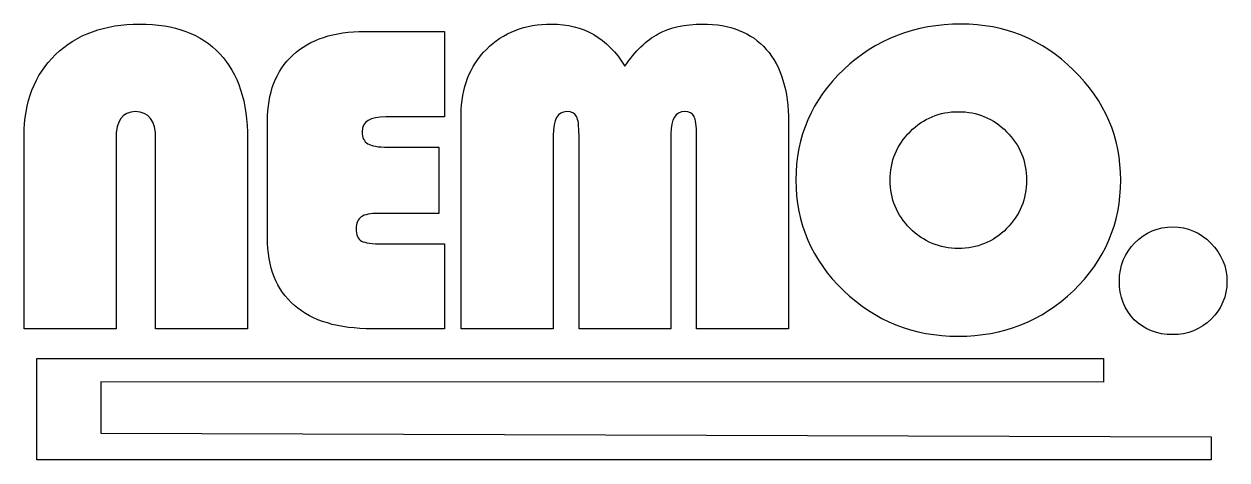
# Model space of a CAD drawing. Header units: millimetres. Extents: x 41.07 to 49.3, y 174.55 to 177.53.
import ezdxf

# ---------------------------------------------------------------- set-up
doc = ezdxf.new("R2010")
doc.units = ezdxf.units.MM
doc.layers.add('Layer_1', color=7, linetype='CONTINUOUS')

msp = doc.modelspace()

# ---------------------------------------------------------------- linework, layer by layer
at = {"layer": 'Layer_1', "color": 7}
for points in [[(47.481856, 177.53018)], [(47.463256, 176.9312)], [(48.931438, 176.14241)], [(41.157162, 175.24229), (48.45591, 175.24229), (48.45591, 175.08015), (41.594037, 175.08415), (41.594037, 174.73149), (49.193102, 174.70659), (49.193102, 174.54896), (41.157162, 174.54896)]]:
    msp.add_lwpolyline(points, close=True, dxfattribs=at)
for points in [[(43.399598, 177.47967), (43.946852, 177.47967), (43.946852, 176.8956), (43.545326, 176.8956)], [(42.734522, 176.06865), (42.734522, 176.86579)], [(44.060933, 175.44582), (44.060933, 176.91198)], [(46.301106, 176.85989), (46.301106, 175.44588), (45.671687, 175.44588), (45.671687, 176.769)], [(45.496507, 176.77946), (45.496507, 175.4459), (44.867088, 175.4459), (44.867088, 176.76902)], [(41.068598, 175.44582), (41.068598, 176.76596)], [(41.698017, 176.7451), (41.698017, 175.44582), (41.068598, 175.44582)], [(42.598737, 176.7451), (42.598737, 175.44582), (41.969318, 175.44582), (41.969318, 176.7451)], [(43.906544, 176.68848), (43.906544, 176.23553), (43.495716, 176.23553)], [(43.559281, 176.68848), (43.906544, 176.68848)], [(44.690358, 176.76903), (44.690358, 175.44591), (44.060933, 175.44582)], [(43.523622, 176.02693), (43.946852, 176.02693), (43.946852, 175.44583), (43.452308, 175.44583)]]:
    msp.add_lwpolyline(points, dxfattribs=at)
for points in [[(41.284089, 177.32173), (41.428783, 177.460797), (41.621019, 177.53033), (41.860798, 177.53033)], [(41.860798, 177.53033), (42.099543, 177.53033), (42.281961, 177.462783), (42.408051, 177.32769)], [(44.233015, 177.35749), (44.347737, 177.472717), (44.496565, 177.53033), (44.679499, 177.53033)], [(44.679499, 177.53033), (44.89654, 177.53033), (45.063455, 177.434473), (45.180244, 177.24276)], [(45.409687, 177.46328), (45.491336, 177.508013), (45.592106, 177.53038), (45.711995, 177.53038)], [(45.711995, 177.53038), (45.902164, 177.53038), (46.047891, 177.47277), (46.149177, 177.35755)], [(47.481856, 177.53018), (47.165597, 177.53018), (46.897912, 177.42687), (46.678805, 177.22026)], [(48.252352, 177.2158), (48.038411, 177.42538), (47.781579, 177.53018), (47.481856, 177.53018)], [(42.908155, 177.31875), (43.024944, 177.42603), (43.188758, 177.47967), (43.399598, 177.47967)], [(45.180244, 177.24276), (45.251557, 177.346067), (45.328038, 177.419573), (45.409687, 177.46328)], [(44.060933, 176.91198), (44.060933, 177.093767), (44.118294, 177.24227), (44.233015, 177.35749)], [(46.149177, 177.35755), (46.250463, 177.242323), (46.301106, 177.076437), (46.301106, 176.85989)], [(41.068598, 176.76596), (41.068598, 176.997407), (41.140428, 177.182663), (41.284089, 177.32173)], [(42.408051, 177.32769), (42.535175, 177.192597), (42.598737, 176.9984), (42.598737, 176.7451)], [(42.734522, 176.86579), (42.734522, 177.060483), (42.7924, 177.21147), (42.908155, 177.31875)], [(46.678805, 177.22026), (46.46073, 177.01366), (46.351693, 176.76135), (46.351693, 176.46335)], [(48.574813, 176.46335), (48.574813, 176.75539), (48.467326, 177.0062), (48.252352, 177.2158)], [(41.831342, 176.93136), (41.742459, 176.93136), (41.698017, 176.869273), (41.698017, 176.7451)], [(41.969318, 176.7451), (41.969318, 176.869273), (41.923326, 176.93136), (41.831342, 176.93136)], [(43.545326, 176.8956), (43.436805, 176.8956), (43.382545, 176.861827), (43.382545, 176.79428)], [(44.783378, 176.93145), (44.721365, 176.93145), (44.690358, 176.87731), (44.690358, 176.76903)], [(44.850038, 176.89865), (44.838671, 176.920517), (44.816451, 176.93145), (44.783378, 176.93145)], [(44.867088, 176.76902), (44.867088, 176.83362), (44.861405, 176.87683), (44.850038, 176.89865)], [(45.589527, 176.93143), (45.527514, 176.93143), (45.496507, 176.880773), (45.496507, 176.77946)], [(45.654637, 176.89863), (45.644304, 176.920497), (45.6226, 176.93143), (45.589527, 176.93143)], [(45.671687, 176.769), (45.671687, 176.834533), (45.666004, 176.877743), (45.654637, 176.89863)], [(47.133043, 176.79412), (47.223993, 176.88552), (47.334065, 176.9312), (47.463256, 176.9312)], [(47.463256, 176.9312), (47.59348, 176.9312), (47.703552, 176.8855), (47.793468, 176.79412)], [(43.382545, 176.79428), (43.382545, 176.754547), (43.395465, 176.726747), (43.421305, 176.71088)], [(46.996618, 176.46335), (46.996618, 176.59248), (47.042098, 176.70274), (47.133043, 176.79412)], [(47.793468, 176.79412), (47.884418, 176.70372), (47.929894, 176.59347), (47.929894, 176.46335)], [(43.421305, 176.71088), (43.447145, 176.695947), (43.493137, 176.68848), (43.559281, 176.68848)], [(46.351693, 176.46335), (46.351693, 176.16833), (46.460214, 175.91652), (46.677254, 175.70792)], [(47.133043, 176.13256), (47.042093, 176.22396), (46.996618, 176.33422), (46.996618, 176.46335)], [(47.929894, 176.46335), (47.929894, 176.33322), (47.884424, 176.22246), (47.793468, 176.13107)], [(48.250802, 175.70643), (48.466809, 175.91404), (48.574813, 176.16635), (48.574813, 176.46335)], [(43.376344, 176.21173), (43.353604, 176.195863), (43.342234, 176.169063), (43.342234, 176.13133)], [(43.495716, 176.23553), (43.439903, 176.23553), (43.400112, 176.227597), (43.376344, 176.21173)], [(43.342234, 176.13133), (43.342234, 176.088597), (43.354121, 176.060263), (43.377894, 176.04633)], [(47.463256, 175.99549), (47.335099, 175.99549), (47.225027, 176.04119), (47.133043, 176.13256)], [(47.793468, 176.13107), (47.703548, 176.04067), (47.59348, 175.99549), (47.463256, 175.99549)], [(48.672539, 176.03389), (48.743852, 176.106237), (48.830152, 176.14241), (48.931438, 176.14241)], [(48.931438, 176.14241), (49.032724, 176.14241), (49.11954, 176.10572), (49.191887, 176.03234)], [(42.919007, 175.60525), (42.796017, 175.712537), (42.734522, 175.867003), (42.734522, 176.06865)], [(43.377894, 176.04633), (43.401667, 176.033397), (43.450243, 176.02693), (43.523622, 176.02693)], [(48.565569, 175.77189), (48.565569, 175.875243), (48.601226, 175.962577), (48.672539, 176.03389)], [(49.191887, 176.03234), (49.265268, 175.95896), (49.301958, 175.871627), (49.301958, 175.77034)], [(46.677254, 175.70792), (46.894295, 175.49931), (47.156295, 175.39502), (47.463253, 175.39502)], [(47.463253, 175.39502), (47.772278, 175.39502), (48.034794, 175.49882), (48.250802, 175.70643)], [(48.667888, 175.50835), (48.599675, 175.57759), (48.565569, 175.665437), (48.565569, 175.77189)], [(49.301958, 175.77034), (49.301958, 175.66906), (49.265785, 175.582763), (49.193438, 175.51145)], [(43.452308, 175.44583), (43.219764, 175.44583), (43.041997, 175.49897), (42.919007, 175.60525)], [(48.931438, 175.40603), (48.824985, 175.40603), (48.737135, 175.440137), (48.667888, 175.50835)], [(49.193438, 175.51145), (49.121091, 175.44117), (49.033757, 175.40603), (48.931438, 175.40603)]]:
    msp.add_open_spline(points, degree=3, dxfattribs=at)

doc.saveas('drawing.dxf')
